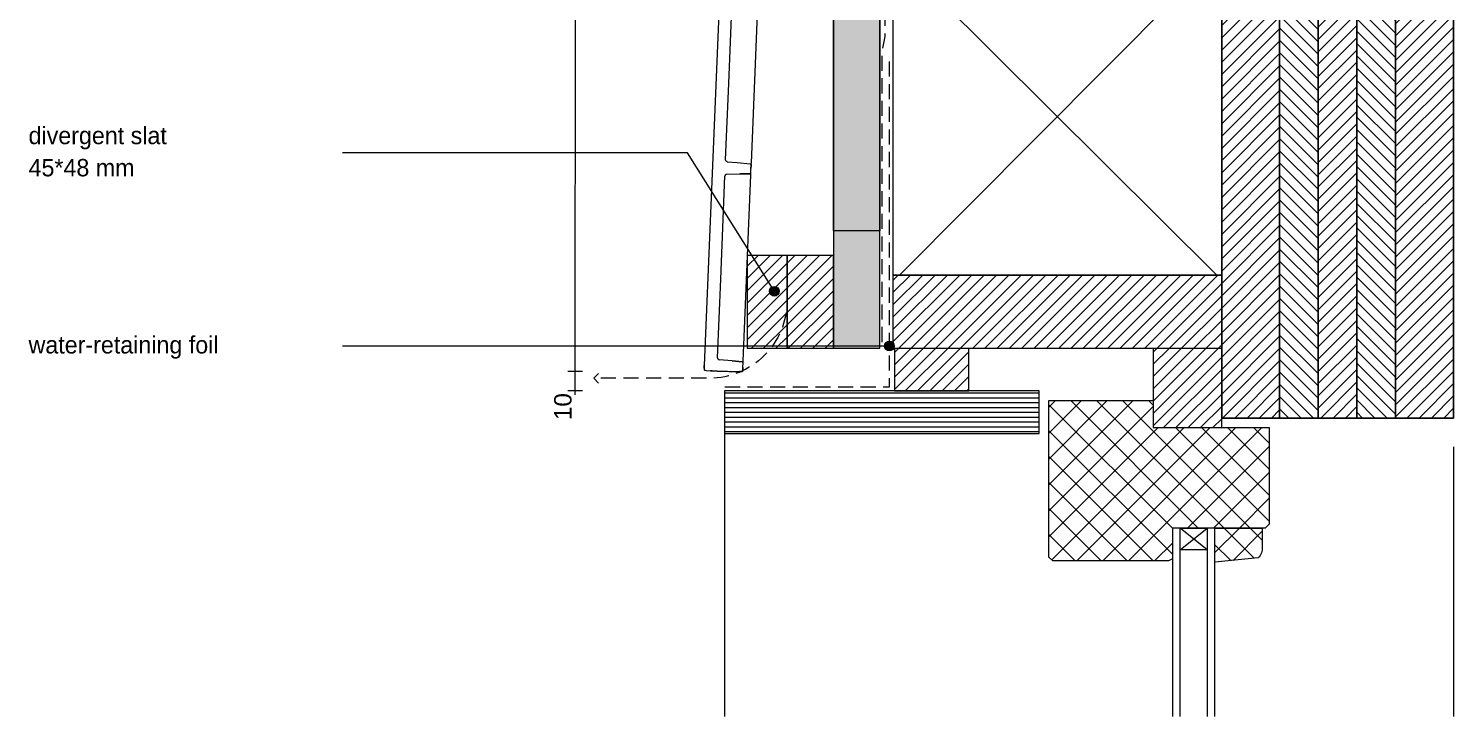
# Paper-space layout 'd-01 top connection windowframe' of a CAD drawing. Header units: millimetres. Extents: x 14 to 195, y 11 to 247.
# Drawn here: x 29 to 176.5, y 92.3 to 163.5 of the extents above; entities that cross this region are included whole.
import ezdxf
from ezdxf.xclip import XClip

# ---------------------------------------------------------------- set-up
doc = ezdxf.new("R2010")
doc.units = ezdxf.units.MM
doc.header["$MEASUREMENT"] = 0
doc.header["$XCLIPFRAME"] = 0
doc.linetypes.add('B0701', pattern=[2.3412, 1.56, -0.7812])
for name, color, linetype in [('#01', 7, 'Continuous'), ('Dim - 1_50_100', 7, 'Continuous'), ('Info - 1_50_100', 7, 'Continuous'), ('Info - 1_5_10', 7, 'Continuous'), ('Info - English', 7, 'Continuous')]:
    doc.layers.add(name, color=color, linetype=linetype)
doc.styles.add('GENERATED_STYLE_3', font='Helvetica.ttc')
doc.styles.add('GENERATED_STYLE_4', font='')
doc.styles.get('GENERATED_STYLE_4').set_extended_font_data('Work Sans')
pattern_1 = [(45, (-9206.62435, -124.0905), (-0.6363961, 0.6363961), [])]
pattern_2 = [(315, (-9206.62435, -124.0905), (0.6363961, 0.6363961), [])]
pattern_3 = [(45, (-9206.6243, -124.0905), (-1.3435029, 1.3435029), []), (135, (-9206.6243, -124.0905), (1.3435029, 1.3435029), [])]

# ---------------------------------------------------------------- blocks, each defined once
blk = doc.blocks.new('Drawing_2_1', base_point=(-9206.62, -124.09))
at = {"layer": '#01', "linetype": 'Continuous', "lineweight": 0, "true_color": 0x000000}
for points in [[(105.71, 136.34), (105.75, 136.14), (105.86, 135.98), (106.02, 135.87), (106.21, 135.84), (106.4, 135.87), (106.56, 135.98), (106.67, 136.14), (106.71, 136.34), (106.67, 136.53), (106.56, 136.69), (106.4, 136.8), (106.21, 136.84), (106.02, 136.8), (105.86, 136.69), (105.75, 136.53)], [(117.62, 130.66), (117.66, 130.47), (117.77, 130.31), (117.93, 130.2), (118.12, 130.16), (118.31, 130.2), (118.47, 130.31), (118.58, 130.47), (118.62, 130.66), (118.58, 130.85), (118.47, 131.02), (118.31, 131.12), (118.12, 131.16), (117.93, 131.12), (117.77, 131.02), (117.66, 130.85)]]:
    blk.add_hatch(color=18, dxfattribs=at).paths.add_polyline_path(points)
at = {"layer": 'Info - 1_50_100', "linetype": 'Continuous', "lineweight": 0, "true_color": 0xfefefe}
blk.add_hatch(color=7, dxfattribs=at).paths.add_polyline_path([(117.12, 247.22), (112.32, 247.22), (112.32, 130.44), (117.12, 130.44)])
at = {"layer": 'Info - 1_50_100', "linetype": 'Continuous', "lineweight": 0, "true_color": 0x000000}
h = blk.add_hatch(dxfattribs=at)
h.set_pattern_fill('415_Isolatie_ruit_0001', color=18, style=0, pattern_type=2)
h.set_pattern_definition([(45.152, (118.52, 239.18), (-16.9703, 16.8807), []), (135.152, (118.52, 239.18), (16.9703, 17.0605), [])])
h.paths.add_polyline_path([(152.52, 247.22), (118.52, 247.22), (118.52, 138.01), (152.52, 138.01)])
h = blk.add_hatch(dxfattribs=at)
h.set_pattern_fill('310_Naaldhout__01__0001', color=18, style=0, pattern_type=2)
h.set_pattern_definition(pattern_1)
h.paths.add_polyline_path([(158.52, 247.22), (152.52, 247.22), (152.52, 123.21), (158.52, 123.21)])
h = blk.add_hatch(dxfattribs=at)
h.set_pattern_fill('310_Naaldhout__02__0001', color=18, style=0, pattern_type=2)
h.set_pattern_definition(pattern_2)
h.paths.add_polyline_path([(162.52, 247.22), (158.52, 247.22), (158.52, 123.21), (162.52, 123.21)])
h = blk.add_hatch(dxfattribs=at)
h.set_pattern_fill('310_Naaldhout__01__0001', color=18, style=0, pattern_type=2)
h.set_pattern_definition(pattern_1)
h.paths.add_polyline_path([(166.52, 247.22), (162.52, 247.22), (162.52, 123.21), (166.52, 123.21)])
h = blk.add_hatch(dxfattribs=at)
h.set_pattern_fill('310_Naaldhout__02__0001', color=18, style=0, pattern_type=2)
h.set_pattern_definition(pattern_2)
h.paths.add_polyline_path([(170.52, 247.22), (166.52, 247.22), (166.52, 123.21), (170.52, 123.21)])
h = blk.add_hatch(dxfattribs=at)
h.set_pattern_fill('310_Naaldhout__01__0001', color=18, style=0, pattern_type=2)
h.set_pattern_definition(pattern_1)
h.paths.add_polyline_path([(176.52, 247.22), (170.52, 247.22), (170.52, 123.21), (176.52, 123.21)])
h = blk.add_hatch(dxfattribs=at)
h.set_pattern_fill('310_Naaldhout__01__0001', color=18, style=0, pattern_type=2)
h.set_pattern_definition(pattern_1)
h.paths.add_polyline_path([(118.52, 130.41), (152.52, 130.41), (152.52, 138.01), (118.52, 138.01)])
h = blk.add_hatch(dxfattribs=at)
h.set_pattern_fill('310_Naaldhout__01__0001', color=18, style=0, pattern_type=2)
h.set_pattern_definition(pattern_1)
h.paths.add_polyline_path([(118.65, 126.01), (126.34, 126.01), (126.34, 130.41), (118.65, 130.41)])
h = blk.add_hatch(dxfattribs=at)
h.set_pattern_fill('310_Naaldhout__01__0001', color=18, style=0, pattern_type=2)
h.set_pattern_definition(pattern_1)
h.paths.add_polyline_path([(145.43, 122.21), (152.52, 122.21), (152.52, 130.41), (145.43, 130.41)])
h = blk.add_hatch(dxfattribs=at)
h.set_pattern_fill('325_Houtachtig_plaatmate_E0', color=18, style=0, pattern_type=2)
h.set_pattern_definition([(0, (203.38865, 123.81315), (0, 0.5), [])])
h.paths.add_polyline_path([(133.63, 121.61), (133.63, 126.01), (101.05, 126.01), (101.05, 121.61)])
at = {"layer": 'Info - 1_5_10', "linetype": 'Continuous', "lineweight": 0, "true_color": 0x99a3a6}
h = blk.add_hatch(dxfattribs=at)
h.set_pattern_fill('310_Naaldhout__01__0001', color=253, style=0, pattern_type=2)
h.set_pattern_definition(pattern_1)
h.paths.add_polyline_path([(103.4, 130.44), (107.52, 130.44), (107.52, 140.04), (103.4, 140.04)])
h = blk.add_hatch(dxfattribs=at)
h.set_pattern_fill('310_Naaldhout__01__0001', color=253, style=0, pattern_type=2)
h.set_pattern_definition(pattern_1)
h.paths.add_polyline_path([(107.52, 130.44), (112.32, 130.44), (112.32, 140.04), (107.52, 140.04)])
h = blk.add_hatch(dxfattribs=at)
h.set_pattern_fill('305_Loofhout__02__0001', color=253, style=0, pattern_type=2)
h.set_pattern_definition(pattern_3)
h.paths.add_polyline_path([(145.43, 125.01), (134.63, 125.01), (134.63, 108.81), (135.03, 108.41), (147.03, 108.41), (147.41, 108.61), (147.41, 111.81), (153.63, 111.81), (157.03, 111.81), (157.43, 112.21), (157.43, 122.21), (145.43, 122.21)])
h = blk.add_hatch(dxfattribs=at)
h.set_pattern_fill('305_Loofhout__02__0001', color=253, style=0, pattern_type=2)
h.set_pattern_definition(pattern_3)
h.paths.add_polyline_path([(151.81, 111.81), (151.81, 108.27), (156.29, 108.74, 0.246914), (156.72, 109.84), (156.72, 111.81)])
at = {"layer": '#01', "color": 9, "linetype": 'Continuous', "lineweight": 0}
for p, q in [((97.22, 150.66), (61.48, 150.66)), ((105.94, 136.76), (97.22, 150.66)), ((117.62, 130.66), (61.48, 130.66)), ((101.05, 122.41), (101.05, 92.3)), ((176.52, 120.21), (176.52, 92.3)), ((148.21, 109.55), (151.01, 111.81)), ((151.01, 109.55), (148.21, 111.81))]:
    blk.add_line(p, q, dxfattribs=at)
at = {"layer": '#01', "color": 4, "linetype": 'Continuous', "lineweight": 0, "flags": 128}
blk.add_lwpolyline([(152.52, 247.22), (152.52, 123.21), (176.52, 123.21), (176.52, 247.22)], dxfattribs=at)
at = {"layer": '#01', "color": 2, "linetype": 'B0701', "lineweight": 0, "flags": 128}
blk.add_lwpolyline([(101.09, 126.43), (118.12, 126.43), (118.12, 160.56)], dxfattribs=at)
at = {"layer": '#01', "color": 1, "linetype": 'Continuous', "lineweight": 0}
for centre in [(106.21, 136.34), (118.12, 130.66)]:
    blk.add_circle(centre, 0.5, dxfattribs=at)
at = {"color": 1, "linetype": 'Continuous', "lineweight": 0}
for p, q in [((104.57, 168.37), (103.81, 149.6)), ((101.16, 149.93), (101.48, 157.86)), ((101.18, 149.83), (101.16, 149.93)), ((101.25, 149.76), (101.18, 149.83)), ((101.34, 149.72), (101.25, 149.76)), ((102.1, 149.65), (102.1, 149.65)), ((103.74, 149.49), (103.76, 149.48)), ((103.77, 149.46), (103.79, 149.45)), ((103.8, 149.4), (103.78, 149.05)), ((103.79, 149.45), (103.79, 149.43)), ((103.8, 149.4), (103.81, 149.6)), ((101.12, 148.37), (101.09, 148.27)), ((101.19, 148.44), (101.12, 148.37)), ((101.29, 148.47), (101.19, 148.44)), ((102.06, 148.47), (102.06, 148.47)), ((103.67, 148.49), (102.62, 148.48)), ((102.97, 129.11), (103.76, 148.39)), ((103.69, 148.5), (103.67, 148.49)), ((103.72, 148.51), (103.73, 148.52)), ((103.76, 148.39), (103.77, 148.59)), ((103.76, 148.57), (103.77, 148.59)), ((100.32, 129.45), (100.65, 137.59)), ((98.94, 128.38), (98.95, 128.65)), ((100.32, 129.45), (100.34, 129.35)), ((100.34, 129.35), (100.41, 129.27)), ((100.41, 129.27), (100.5, 129.24)), ((101.27, 129.17), (101.27, 129.17)), ((101.83, 129.12), (102.87, 129.02)), ((102.9, 129.01), (102.92, 129)), ((102.93, 128.24), (102.94, 128.49)), ((102.94, 128.43), (102.93, 128.24)), ((102.94, 128.98), (102.95, 128.97)), ((102.96, 128.92), (102.97, 129.11)), ((102.96, 128.94), (102.96, 128.92)), ((98.93, 128.25), (98.94, 128.22)), ((98.94, 128.2), (98.97, 128.17)), ((98.98, 128.16), (99.01, 128.15)), ((99.77, 128.1), (99.59, 128.11)), ((100.27, 128.07), (99.77, 128.1)), ((102.71, 128.02), (102.58, 128.02)), ((102.71, 128.02), (102.83, 128.01)), ((102.87, 128.02), (102.88, 128.03)), ((102.91, 128.06), (102.91, 128.06)), ((102.93, 128.11), (102.93, 128.24))]:
    blk.add_line(p, q, dxfattribs=at)
at = {"color": 2, "linetype": 'Continuous', "lineweight": 0, "flags": 128}
for points in [[(103.26, 233.88), (103.25, 233.85), (103.25, 233.83), (103.24, 233.7), (103.23, 233.43), (100.44, 165.12), (98.95, 128.65), (98.94, 128.38), (98.93, 128.25), (98.94, 128.22), (98.94, 128.2)], [(101.16, 149.93), (101.48, 157.86), (101.91, 168.26)], [(103.76, 149.48), (103.74, 149.49), (103.71, 149.5), (102.36, 149.63), (101.34, 149.72)], [(103.75, 148.54), (103.76, 148.57), (103.77, 148.59), (103.78, 149.05), (103.8, 149.4), (103.79, 149.43), (103.79, 149.45)], [(103.79, 149.45), (103.77, 149.46), (103.76, 149.48)], [(100.32, 129.45), (100.65, 137.59), (101.09, 148.27)], [(101.29, 148.47), (102.62, 148.48), (103.67, 148.49), (103.69, 148.5), (103.72, 148.51)], [(103.72, 148.51), (103.73, 148.52), (103.75, 148.54)], [(102.92, 129), (102.9, 129.01), (102.87, 129.02), (101.83, 129.12), (100.5, 129.24)], [(102.91, 128.06), (102.93, 128.11), (102.93, 128.24), (102.94, 128.43), (102.94, 128.49), (102.96, 128.92), (102.96, 128.94), (102.95, 128.97)], [(102.95, 128.97), (102.94, 128.98), (102.92, 129)], [(98.94, 128.2), (98.97, 128.17), (98.98, 128.16)], [(98.98, 128.16), (99.01, 128.15), (99.03, 128.15), (99.16, 128.14), (99.59, 128.11), (99.77, 128.1), (99.86, 128.1), (100.27, 128.07), (101.17, 128.05), (101.21, 128.05), (101.34, 128.05), (101.49, 128.04), (101.71, 128.04), (102.56, 128.02), (102.58, 128.02), (102.71, 128.02), (102.83, 128.01), (102.87, 128.02)], [(102.88, 128.03), (102.91, 128.06)]]:
    blk.add_lwpolyline(points, dxfattribs=at)
at = {"color": 1, "linetype": 'Continuous', "lineweight": 0}
blk.add_point((102.91, 128.06), dxfattribs=at)
at = {"layer": 'Dim - 1_50_100', "color": 1, "linetype": 'Continuous', "lineweight": 0}
for p, q in [((85.59, 128.03), (85.63, 228.02)), ((85.59, 128.02), (85.59, 128.42)), ((86.34, 128.03), (84.84, 128.03)), ((86.34, 128.02), (84.84, 128.02)), ((85.59, 127.63), (85.59, 128.03)), ((85.59, 126.01), (85.59, 128.02)), ((86.34, 126.01), (84.84, 126.01)), ((85.59, 125.61), (85.59, 126.01))]:
    blk.add_line(p, q, dxfattribs=at)
at = {"layer": 'Info - 1_50_100', "color": 3, "linetype": 'Continuous', "lineweight": 0}
blk.add_line((152.52, 127.81), (152.52, 247.22), dxfattribs=at)
at = {"layer": 'Info - 1_50_100', "color": 9, "linetype": 'Continuous', "lineweight": 0}
for q in [(88.01, 127.83), (88.01, 126.83)]:
    blk.add_line((87.51, 127.33), q, dxfattribs=at)
at = {"layer": 'Info - 1_50_100', "color": 9, "linetype": 'Continuous', "lineweight": 0, "flags": 128}
for points in [[(117.12, 247.22), (117.12, 142.59), (112.32, 142.59), (112.32, 247.22)], [(112.32, 247.22), (112.32, 130.44), (117.12, 130.44), (117.12, 247.22)], [(158.52, 247.22), (158.52, 123.21), (152.52, 123.21), (152.52, 247.22)], [(162.52, 247.22), (162.52, 123.21), (158.52, 123.21), (158.52, 247.22)], [(166.52, 247.22), (166.52, 123.21), (162.52, 123.21), (162.52, 247.22)], [(170.52, 247.22), (170.52, 123.21), (166.52, 123.21), (166.52, 247.22)], [(176.52, 247.22), (176.52, 123.21), (170.52, 123.21), (170.52, 247.22)]]:
    blk.add_lwpolyline(points, dxfattribs=at)
at = {"layer": 'Info - 1_50_100', "color": 2, "linetype": 'B0701', "lineweight": 0, "flags": 128}
blk.add_lwpolyline([(117.37, 131.08), (117.37, 161.2), (117.69, 162.72), (117.69, 247.22)], dxfattribs=at)
at = {"layer": 'Info - 1_50_100', "color": 1, "linetype": 'Continuous', "lineweight": 0, "flags": 128}
blk.add_lwpolyline([(152.52, 247.22), (152.52, 138.01), (118.52, 138.01), (118.52, 247.22)], dxfattribs=at)
at = {"layer": 'Info - 1_50_100', "color": 9, "linetype": 'B0701', "lineweight": 0, "flags": 128}
blk.add_lwpolyline([(107.5, 138.82), (107.5, 135.33, -0.414214), (99.5, 127.33), (87.51, 127.33)], format="xyb", dxfattribs=at)
at = {"layer": 'Info - 1_50_100', "color": 2, "linetype": 'Continuous', "lineweight": 0, "flags": 128}
for points in [[(118.52, 130.41), (118.52, 138.01), (152.52, 138.01), (152.52, 130.41)], [(145.43, 122.21), (152.52, 122.21), (152.52, 130.41), (145.43, 130.41)]]:
    blk.add_lwpolyline(points, close=True, dxfattribs=at)
at = {"layer": 'Info - 1_50_100', "color": 9, "linetype": 'Continuous', "lineweight": 0, "flags": 128}
for points in [[(118.65, 126.01), (126.34, 126.01), (126.34, 130.41), (118.65, 130.41)], [(133.63, 121.61), (133.63, 126.01), (101.05, 126.01), (101.05, 121.61)]]:
    blk.add_lwpolyline(points, close=True, dxfattribs=at)
at = {"layer": 'Info - 1_5_10', "color": 1, "linetype": 'Continuous', "lineweight": 0, "flags": 128}
for points in [[(103.4, 130.44), (107.52, 130.44), (107.52, 140.04), (103.4, 140.04)], [(107.52, 130.44), (112.32, 130.44), (112.32, 140.04), (107.52, 140.04)], [(148.21, 111.81), (151.01, 111.81), (151.01, 109.55), (148.21, 109.55)]]:
    blk.add_lwpolyline(points, close=True, dxfattribs=at)
at = {"layer": 'Info - 1_5_10', "color": 2, "linetype": 'Continuous', "lineweight": 0, "flags": 128}
blk.add_lwpolyline([(145.43, 125.01), (145.43, 122.21), (157.43, 122.21), (157.43, 112.21), (157.03, 111.81), (153.63, 111.81), (147.41, 111.81), (147.41, 108.61), (147.03, 108.41), (135.03, 108.41), (134.63, 108.81), (134.63, 125.01)], close=True, dxfattribs=at)
at = {"layer": 'Info - 1_5_10', "color": 9, "linetype": 'Continuous', "lineweight": 0, "flags": 128}
for points in [[(148.21, 92.3), (148.21, 111.81), (147.41, 111.81), (147.41, 92.3)], [(151.81, 92.3), (151.81, 111.81), (151.01, 111.81), (151.01, 92.3)]]:
    blk.add_lwpolyline(points, dxfattribs=at)
at = {"layer": 'Info - 1_5_10', "color": 2, "linetype": 'Continuous', "lineweight": 0, "flags": 128}
blk.add_lwpolyline([(151.81, 111.81), (156.72, 111.81), (156.72, 109.84, -0.246914), (156.29, 108.74), (151.81, 108.27)], format="xyb", close=True, dxfattribs=at)
at = {"layer": 'Dim - 1_50_100', "color": 2, "linetype": 'Continuous', "lineweight": 0, "insert": (85.23, 122.99), "char_height": 1.8, "width": 2.8266, "attachment_point": 7, "rotation": 90, "style": 'GENERATED_STYLE_3'}
blk.add_mtext('\\A1;{\\pql;\\fHelvetica|b0|i0|c0|p0;\\W1.000000;10}', dxfattribs=at)
at = {"layer": 'Info - English', "color": 2, "linetype": 'Continuous', "lineweight": 0, "insert": (28.99, 150.79), "char_height": 1.8, "attachment_point": 4, "line_spacing_factor": 1.110307, "style": 'GENERATED_STYLE_4'}
blk.add_mtext('\\A1;{\\pql;\\fWork Sans|b0|i0|c0|p0;\\W1.000000;divergent slat\\P\\pql;\\fWork Sans|b0|i0|c0|p0;\\W1.000000;45*48 mm}', dxfattribs=at)
at = {"layer": 'Info - English', "color": 9, "linetype": 'Continuous', "lineweight": 0, "insert": (28.99, 130.52), "char_height": 1.80011, "attachment_point": 4, "style": 'GENERATED_STYLE_4'}
blk.add_mtext('\\A1;{\\pql;\\pt9.87778,19.7556,29.6333,39.5111,49.3889,59.2667,69.1444,79.0222,88.9,98.7778,108.656;\\fWork Sans|b0|i0|c0|p0;\\W1.000000;water-retaining foil}', dxfattribs=at)

psp = doc.layouts.new('d-01 top connection windowframe')

# ---------------------------------------------------------------- block references
at = {"color": 4, "linetype": 'Continuous', "lineweight": 0}
ref = psp.add_blockref('Drawing_2_1', (-9206.62, -124.09), dxfattribs=at)
XClip(ref).set_block_clipping_path([(21.9396100087, 92.2974375522), (190.9441506409, 247.2172305439)])

doc.saveas('drawing.dxf')
